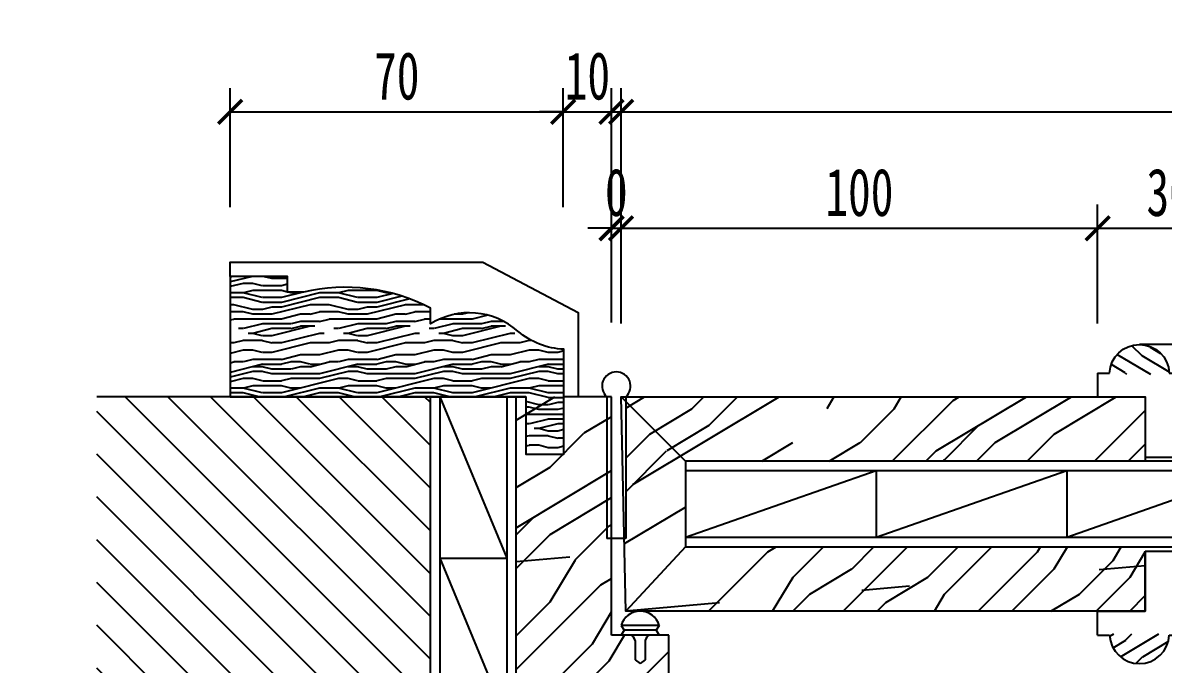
# Model space of a CAD drawing. Header units: millimetres. Extents: x 51249 to 2766742, y -599687 to -1280.
# Drawn here: x 62774.5 to 63013.8, y -124943.5 to -124808.8 of the extents above; entities that cross this region are included whole.
import ezdxf

# ---------------------------------------------------------------- set-up
doc = ezdxf.new("R2010")
doc.units = ezdxf.units.MM
doc.header["$LTSCALE"] = 10
doc.header["$PDMODE"] = 3
doc.linetypes.add('AUDIT_D_050706142524-0', pattern=[0])
for name, color, linetype in [('0-bh(填充)', 251, 'Continuous'), ('3', 3, 'Continuous'), ('A-土建墙（含管井、立管）', 6, 'Continuous'), ('D-Detail(节点图层)', 134, 'Continuous'), ('D-节点填充', 250, 'Continuous'), ('D-造型粗线', 4, 'Continuous'), ('D-造型细线', 146, 'Continuous'), ('E-立面填充', 250, 'Continuous'), ('E-立面造型线', 3, 'Continuous'), ('IDT-35Heavy', 100, 'Continuous'), ('IDT-HATCH', 250, 'AUDIT_D_050706142524-0'), ('P-门套', 3, 'Continuous'), ('PM-FURN', 7, 'Continuous'), ('W-尺寸', 5, 'Continuous'), ('填充', 8, 'Continuous'), ('完成面-石材', 55, 'Continuous')]:
    doc.layers.add(name, color=color, linetype=linetype)
doc.styles.add('DIM', font='SimSun.ttf', dxfattribs={"width": 0.7})
doc.dimstyles.new('25', dxfattribs={"dimscale": 25, "dimtxt": 2, "dimasz": 1, "dimexe": 1, "dimexo": 1, "dimgap": 0.5, "dimtad": 1, "dimdec": 0, "dimzin": 0, "dimdsep": 46, "dimtxsty": 'DIM', "dimblk": 'ARCHTICK', "dimcen": 0, "dimclrd": 5, "dimclre": 5, "dimclrt": 35, "dimadec": 0, "dimazin": 0, "dimtfac": 0.5, "dimtdec": 0, "dimtix": 1, "dimtmove": 2, "dimatfit": 2, "dimldrblk": 'A', "dimfxl": 0, "dimtolj": 1, "dimtzin": 0, "dimlwd": -1, "dimlwe": -1, "dimarcsym": 0})
doc.dimstyles.new('5', dxfattribs={"dimscale": 5, "dimtxt": 2, "dimasz": 1, "dimexe": 1, "dimexo": 1, "dimgap": 0.5, "dimtad": 1, "dimdec": 0, "dimrnd": 5, "dimzin": 0, "dimdsep": 46, "dimtxsty": 'DIM', "dimblk": 'ARCHTICK', "dimcen": 0, "dimclrd": 5, "dimclre": 5, "dimclrt": 35, "dimadec": 0, "dimazin": 0, "dimtfac": 0.5, "dimtdec": 0, "dimtix": 1, "dimtmove": 2, "dimatfit": 2, "dimldrblk": 'A', "dimfxl": 0, "dimtolj": 1, "dimtzin": 0, "dimlwd": -1, "dimlwe": -1, "dimarcsym": 0})

# ---------------------------------------------------------------- blocks, each defined once
blk = doc.blocks.new('_ArchTick')
at = {"color": 0, "linetype": 'ByBlock', "const_width": 0.15}
blk.add_lwpolyline([(-0.5, -0.5), (0.5, 0.5)], dxfattribs=at)
blk = doc.blocks.new('*D16')
at = {"layer": 'Defpoints', "color": 0, "ltscale": 0.15}
for p in [(63700.08, -124827.53), (62900.08, -124883.76), (63700.08, -124887.37)]:
    blk.add_point(p, dxfattribs=at)
at = {"layer": 'W-尺寸', "color": 5, "ltscale": 0.15}
for p, q in [((62900.08, -124847.53), (62900.08, -124822.53)), ((63700.08, -124847.53), (63700.08, -124822.53)), ((62900.08, -124827.53), (63467.69, -124827.53)), ((63700.08, -124827.53), (63486.69, -124827.53))]:
    blk.add_line(p, q, dxfattribs=at)
at = {"layer": 'W-尺寸', "color": 5, "ltscale": 0.15, "xscale": 5, "yscale": 5, "zscale": 5, "rotation": 180}
blk.add_blockref('_ArchTick', (62900.08, -124827.53), dxfattribs=at)
at = {"layer": 'W-尺寸', "color": 5, "ltscale": 0.15, "xscale": 5, "yscale": 5, "zscale": 5}
blk.add_blockref('_ArchTick', (63700.08, -124827.53), dxfattribs=at)
at = {"layer": 'W-尺寸', "color": 35, "ltscale": 0.15, "insert": (63477.19, -124822.03), "char_height": 10, "attachment_point": 5, "style": 'DIM'}
blk.add_mtext('\\A1;800', dxfattribs=at)
blk = doc.blocks.new('A')
for p, q in [((-1.4351, 1.1477), (-1.0896, 1.4375)), ((-1.0896, 1.4375), (0, 0)), ((-1.4351, 1.1477), (-0.3688, 0)), ((-0.3688, 0), (-2.1271, 0)), ((-1.4351, -1.1477), (-0.3688, 0)), ((-1.0896, -1.4375), (0, 0)), ((-1.4351, -1.1477), (-1.0896, -1.4375))]:
    blk.add_line(p, q)
for points in [[(-1.4351, 1.1477), (-1.0896, 1.4375), (-0.3688, 0), (0, 0)], [(-1.4351, -1.1477), (-1.0896, -1.4375), (-0.3688, 0), (0, 0)]]:
    blk.add_solid(points)
blk = doc.blocks.new('A$C2AE5601B')
at = {"layer": 'E-立面填充', "ltscale": 0.15}
h = blk.add_hatch(dxfattribs=at)
h.set_pattern_fill('PANEL', color=256, scale=20, style=0, pattern_type=2)
h.set_pattern_definition([(0, (124361.177, -14776.057), (0, 20), [4, -6, 2, -8]), (0, (124375.177, -14775.557), (0, 20), [4, -16]), (0, (124373.177, -14774.557), (0, 20), [2, -18]), (0, (124362.177, -14774.057), (0, 20), [1, -14, 1, -4]), (0, (124369.177, -14773.057), (0, 20), [4, -6, 1, -9]), (0, (124364.177, -14772.557), (0, 20), [3, -17]), (0, (124369.177, -14772.057), (0, 20), [6, -14]), (0, (124363.177, -14771.557), (0, 20), [4, -16]), (0, (124371.177, -14771.057), (0, 20), [10, -10]), (0, (124365.177, -14770.057), (0, 20), [2, -6, 4, -8]), (0, (124379.177, -14769.557), (0, 20), [4, -16]), (0, (124375.177, -14769.057), (0, 20), [2, -18]), (0, (124371.177, -14768.557), (0, 20), [2, -18]), (0, (124361.177, -14768.057), (0, 20), [4, -16]), (0, (124371.177, -14767.557), (0, 20), [4, -16]), (0, (124371.177, -14766.557), (0, 20), [4, -4, 4, -8]), (0, (124367.177, -14765.557), (0, 20), [2, -10, 4, -4]), (0, (124371.177, -14765.057), (0, 20), [6, -14]), (0, (124371.177, -14764.057), (0, 20), [4, -16]), (0, (124363.177, -14763.557), (0, 20), [6, -8, 2, -4]), (0, (124363.177, -14762.557), (0, 20), [10, -10]), (0, (124375.177, -14762.057), (0, 20), [2, -18]), (0, (124369.177, -14761.557), (0, 20), [4, -16]), (0, (124365.177, -14761.057), (0, 20), [2, -8, 2, -8]), (0, (124363.177, -14760.557), (0, 20), [2, -6, 4, -8]), (0, (124367.177, -14760.057), (0, 20), [2, -10, 2, -6]), (0, (124371.177, -14759.557), (0, 20), [6, -14]), (0, (124363.177, -14758.557), (0, 20), [4, -16]), (0, (124373.177, -14758.057), (0, 20), [2, -18]), (0, (124377.177, -14757.557), (0, 20), [2, -18]), (14.0362435, (124375.1767, -14774.557), (20, -7e-10), [2.06, -80.4021105]), (14.0362435, (124377.1767, -14770.057), (20, -7e-10), [2.06, -80.4021105]), (14.0362435, (124375.1767, -14758.057), (20, -7e-10), [2.06, -80.4021105]), (14.0362435, (124369.1767, -14765.557), (20, -7e-10), [2.06, -80.4021105]), (14.0362435, (124373.1767, -14762.557), (20, -7e-10), [2.06, -80.4021105]), (14.0362435, (124375.1767, -14764.057), (20, -7e-10), [2.06, -80.4021105]), (14.0362435, (124365.1767, -14760.557), (20, -7e-10), [2.06, -80.4021105]), (14.0362435, (124373.1767, -14761.557), (20, -7e-10), [2.06, -80.4021105]), (14.0362435, (124377.1767, -14769.057), (20, -7e-10), [4.12, -78.3421105]), (14.0362435, (124375.1767, -14767.557), (20, -7e-10), [4.12, -78.3421105]), (14.0362435, (124375.1767, -14766.557), (20, -7e-10), [4.12, -78.3421105]), (165.9637565, (124369.1767, -14773.057), (-20, -7e-10), [2.06, -4.12, 2.06, -74.2221105]), (165.9637565, (124365.1767, -14770.057), (-20, -7e-10), [2.06, -80.4021105]), (165.9637565, (124365.1767, -14761.057), (-20, -7e-10), [4.12, -78.3421105]), (194.0362435, (124375.1767, -14775.557), (-20, 7e-10), [2.06, -80.4021105]), (345.9637565, (124379.1767, -14775.557), (20, 7e-10), [2.06, -80.4021105]), (345.9637565, (124373.1767, -14768.557), (20, 7e-10), [2.06, -80.4021105]), (345.9637565, (124377.1767, -14765.057), (20, 7e-10), [2.06, -80.4021105]), (345.9637565, (124369.1767, -14763.557), (20, 7e-10), [2.06, -80.4021105]), (345.9637565, (124367.1767, -14761.057), (20, 7e-10), [2.06, -80.4021105]), (345.9637565, (124369.1767, -14760.057), (20, 7e-10), [2.06, -80.4021105]), (345.9637565, (124369.1767, -14763.557), (20, 7e-10), [2.06, -80.4021105]), (345.9637565, (124375.1767, -14760.557), (20, 7e-10), [8.24, -74.2221105]), (345.9637565, (124363.1767, -14774.057), (20, 7e-10), [8.24, -74.2221105]), (345.9637565, (124365.1767, -14772.557), (20, 7e-10), [8.24, -74.2221105]), (345.9637565, (124367.1767, -14771.557), (20, 7e-10), [2.06, -4.12, 4.12, -72.1621105]), (345.9637565, (124367.1767, -14770.057), (20, 7e-10), [4.12, -4.12, 4.12, -70.1021105]), (345.9637565, (124365.1767, -14768.057), (20, 7e-10), [8.24, -74.2221105]), (345.9637565, (124363.1767, -14766.557), (20, 7e-10), [8.24, -74.2221105]), (345.9637565, (124363.1767, -14765.557), (20, 7e-10), [8.24, -74.2221105]), (345.9637565, (124377.1767, -14759.557), (20, 7e-10), [2.06, -80.4021105]), (345.9637675, (124379.1767, -14757.557), (20, 3.84e-06), [4.12, -78.3421105]), (345.9637675, (124367.1767, -14758.557), (20, 3.84e-06), [4.12, -78.3421105]), (345.9637575, (124365.1767, -14776.057), (20, 3.5e-07), [8.24, -74.2221105]), (345.9637575, (124377.1767, -14762.057), (20, 3.5e-07), [6.18, -76.2821105]), (345.9637575, (124379.1767, -14763.557), (20, 3.5e-07), [12.36, -70.1021105])])
h.paths.add_polyline_path([(73, 37.31), (61, 37.31), (61, 33.97), (57.67, 33.97, 0.180635), (31, 30.65), (31, 27.32, 0.333169), (12.64, 25.77, -0.167877), (3, 22), (3, 12), (3, 0), (11, 0), (11, 12), (73, 12)])
at = {"color": 2}
blk.add_lwpolyline([(3, 12), (3, 22, 0.167877), (12.64, 25.77, -0.333169), (31, 27.32), (31, 30.65, -0.180635), (57.67, 33.97), (61, 33.97), (61, 37.31), (73, 37.31), (73, 12), (11, 12), (11, 0), (3, 0), (3, 12), (3, 22)], format="xyb", dxfattribs=at)
at = {"layer": 'PM-FURN', "color": 8}
blk.add_lwpolyline([(73, 37.31), (73, 40.31), (20, 40.31), (0, 29.74), (0, 12)], dxfattribs=at)
at = {"layer": '完成面-石材'}
blk.add_lwpolyline([(11, 12), (73, 12)], dxfattribs=at)
blk = doc.blocks.new('sssd2')
at = {"layer": '0-bh(填充)', "color": 1, "ltscale": 0.15, "xscale": -1, "rotation": 270}
blk.add_blockref('A$C2AE5601B', (-93771.33, -23051.41), dxfattribs=at)
blk = doc.blocks.new('mx11')
at = {"layer": 'IDT-HATCH'}
h = blk.add_hatch(dxfattribs=at)
h.set_pattern_fill('木纹02', color=8, scale=25, angle=45, style=0, pattern_type=2)
h.set_pattern_definition([(225, (-100996.08, -23599.03), (35.35534, -35.35534), [10, -15, 5, -20]), (225, (-101019.946, -23624.664), (35.35534, -35.35534), [10, -40]), (225, (-101014.643, -23622.897), (35.35534, -35.35534), [5, -45]), (225, (-100994.313, -23604.335), (35.35534, -35.35534), [2.5, -35, 2.5, -10]), (225, (-101004.92, -23618.477), (35.35534, -35.35534), [10, -15, 2.5, -22.5]), (225, (-100995.197, -23610.52), (35.35534, -35.35534), [7.5, -42.5]), (225, (-101003.15, -23620.245), (35.35534, -35.35534), [15, -35]), (225, (-100991.66, -23610.52), (35.35534, -35.35534), [10, -40]), (225, (-101004.92, -23625.55), (35.35534, -35.35534), [25, -25]), (225, (-100992.546, -23616.71), (35.35534, -35.35534), [5, -15, 10, -20]), (225, (-101016.41, -23642.34), (35.35534, -35.35534), [10, -40]), (225, (-101008.455, -23636.155), (35.35534, -35.35534), [5, -45]), (225, (-101000.5, -23629.97), (35.35534, -35.35534), [5, -45]), (225, (-100981.94, -23613.174), (35.35534, -35.35534), [10, -40]), (225, (-100998.733, -23631.735), (35.35534, -35.35534), [10, -40]), (225, (-100996.965, -23633.503), (35.35534, -35.35534), [10, -10, 10, -20]), (225, (-100988.126, -23628.2), (35.35534, -35.35534), [5, -25, 10, -10]), (225, (-100994.313, -23636.155), (35.35534, -35.35534), [15, -35]), (225, (-100992.546, -23637.923), (35.35534, -35.35534), [10, -40]), (225, (-100977.52, -23624.664), (35.35534, -35.35534), [15, -20, 5, -10]), (225, (-100975.75, -23626.43), (35.35534, -35.35534), [25, -25]), (225, (-100996.08, -23648.53), (35.35534, -35.35534), [5, -45]), (225, (-100984.59, -23638.807), (35.35534, -35.35534), [10, -40]), (225, (-100976.636, -23632.62), (35.35534, -35.35534), [5, -20, 5, -20]), (225, (-100972.216, -23629.97), (35.35534, -35.35534), [5, -15, 10, -20]), (225, (-100978.403, -23637.923), (35.35534, -35.35534), [5, -25, 5, -15]), (225, (-100984.59, -23645.88), (35.35534, -35.35534), [15, -35]), (225, (-100968.68, -23633.503), (35.35534, -35.35534), [10, -40]), (225, (-100985.475, -23652.065), (35.35534, -35.35534), [5, -45]), (225, (-100991.66, -23660.02), (35.35534, -35.35534), [5, -45]), (239.0362, (-101018.178, -23626.432), (-35.3553605, -35.3553154), [5.15, -201.005275]), (239.0362, (-101013.759, -23637.923), (-35.3553605, -35.3553154), [5.15, -201.005275]), (239.0362, (-100989.01, -23655.6), (-35.3553605, -35.3553154), [5.15, -201.005275]), (239.0362, (-100991.662, -23631.735), (-35.3553605, -35.3553154), [5.15, -201.005275]), (239.0362, (-100993.43, -23644.11), (-35.3553605, -35.3553154), [5.15, -201.005275]), (239.0362, (-100999.617, -23644.994), (-35.3553605, -35.3553154), [5.15, -201.005275]), (239.0362, (-100975.752, -23633.503), (-35.3553605, -35.3553154), [5.15, -201.005275]), (239.0362, (-100991.662, -23645.878), (-35.3553605, -35.3553154), [5.15, -201.005275]), (239.0362, (-101011.991, -23639.69), (-35.3553605, -35.3553154), [10.3, -195.855275]), (239.0362, (-101005.804, -23638.807), (-35.3553605, -35.3553154), [10.3, -195.855275]), (239.0362, (-101004.036, -23640.574), (-35.3553605, -35.3553154), [10.3, -195.855275]), (30.9638, (-101004.92, -23618.477), (35.3553154, 35.3553605), [5.15, -10.3, 5.15, -185.555275]), (30.9638, (-100992.546, -23616.71), (35.3553154, 35.3553605), [5.15, -201.005275]), (30.9638, (-100976.636, -23632.619), (35.3553154, 35.3553605), [10.3, -195.855275]), (59.0362, (-101019.946, -23624.664), (35.3553605, 35.3553154), [5.15, -201.005275]), (210.9638, (-101027.017, -23631.735), (-35.3553154, -35.3553605), [5.15, -201.005275]), (210.9638, (-101004.036, -23633.503), (-35.3553154, -35.3553605), [5.15, -201.005275]), (210.9638, (-101004.92, -23646.762), (-35.3553154, -35.3553605), [5.15, -201.005275]), (210.9638, (-100988.126, -23635.271), (-35.3553154, -35.3553605), [5.15, -201.005275]), (210.9638, (-100980.171, -23636.155), (-35.3553154, -35.3553605), [5.15, -201.005275]), (210.9638, (-100981.939, -23641.458), (-35.3553154, -35.3553605), [5.15, -201.005275]), (210.9638, (-100988.126, -23635.271), (-35.3553154, -35.3553605), [5.15, -201.005275]), (210.9638, (-100993.43, -23651.181), (-35.3553154, -35.3553605), [20.6, -185.555275]), (210.9638, (-100996.081, -23606.103), (-35.3553154, -35.3553605), [20.6, -185.555275]), (210.9638, (-100996.965, -23612.29), (-35.3553154, -35.3553605), [20.6, -185.555275]), (210.9638, (-100998.733, -23617.593), (-35.3553154, -35.3553605), [5.15, -10.3, 10.3, -180.405275]), (210.9638, (-100996.081, -23620.245), (-35.3553154, -35.3553605), [10.3, -10.3, 10.3, -175.255275]), (210.9638, (-100989.01, -23620.245), (-35.3553154, -35.3553605), [20.6, -185.555275]), (210.9638, (-100982.823, -23619.361), (-35.3553154, -35.3553605), [20.6, -185.555275]), (210.9638, (-100981.055, -23621.129), (-35.3553154, -35.3553605), [20.6, -185.555275]), (210.9638, (-100995.197, -23656.484), (-35.3553154, -35.3553605), [5.15, -201.005275]), (210.9638, (-100995.197, -23663.555), (-35.3553154, -35.3553605), [10.3, -195.855275]), (210.9638, (-100975.752, -23640.574), (-35.3553154, -35.3553605), [10.3, -195.855275]), (210.9638, (-101003.152, -23606.103), (-35.3553154, -35.3553605), [20.6, -185.555275]), (210.9638, (-100999.617, -23652.065), (-35.3553154, -35.3553605), [15.45, -190.705275]), (210.9638, (-101005.804, -23652.949), (-35.3553154, -35.3553605), [30.9, -175.255275])])
edge = h.paths.add_edge_path()
edge.add_line((0, 12.37), (0, 0))
edge = h.paths.add_edge_path()
edge.add_arc((-8.96, 8.98), 4.65, 87.4025, 138.6171, ccw=False)
edge = h.paths.add_edge_path()
edge.add_line((0, 0), (-20, 0))
edge = h.paths.add_edge_path(flags=16)
edge.add_line((-19.38, 8), (-20, 8))
edge = h.paths.add_edge_path()
edge.add_line((-20, 0), (-20, 8))
edge = h.paths.add_edge_path()
edge.add_arc((-19.54, 15.67), 7.68, 266.5985, 316.8556, ccw=False)
edge = h.paths.add_edge_path()
edge.add_arc((-66.48, 59.66), 72.01, 316.8556, 318.6171, ccw=False)
edge = h.paths.add_edge_path()
edge.add_line((10, 12.37), (0, 12.37))
edge = h.paths.add_edge_path()
edge.add_arc((1.25, 17.37), 6.25, 0, 180, ccw=False)
edge = h.paths.add_edge_path()
edge.add_line((-5, 17.37), (-8.75, 17.37))
edge = h.paths.add_edge_path()
edge.add_line((-8.75, 17.37), (-8.75, 13.62))
edge = h.paths.add_edge_path()
edge.add_line((10, 17.37), (10, 12.37))
edge = h.paths.add_edge_path()
edge.add_line((10, 17.37), (7.5, 17.37))
at = {"layer": 'IDT-35Heavy', "color": 4}
for p, q in [((-5, 17.62), (-8.75, 17.62)), ((-8.75, 17.62), (-8.75, 13.62)), ((10, 17.62), (7.5, 17.62)), ((10, 17.62), (10, 12.62)), ((0, 12.62), (0, 0)), ((10, 12.62), (0, 12.62)), ((-20, 0), (-20, 6.41)), ((0, 0), (-20, 0))]:
    blk.add_line(p, q, dxfattribs=at)
for centre, radius, start, end in [((1.25, 17.37), 6.26, 2.3383, 177.6617), ((-8.31, 8.5), 5.15, 94.9244, 143.5571), ((-95.05, 67.48), 99.75, 324.4029, 325.8996), ((-20.33, 14.7), 8.29, 272.2828, 320.4186)]:
    blk.add_arc(centre, radius, start, end, dxfattribs=at)
blk = doc.blocks.new('*D19')
at = {"layer": 'Defpoints', "color": 0, "ltscale": 0.15}
for p in [(63000.08, -124899.87), (62910.08, -124987.37), (63000.08, -125021.65)]:
    blk.add_point(p, dxfattribs=at)
at = {"layer": 'W-尺寸', "color": 5, "ltscale": 0.15}
for p, q in [((62910.08, -125001.65), (62910.08, -125026.65)), ((63000.08, -125001.65), (63000.08, -125026.65)), ((62910.08, -125021.65), (63000.08, -125021.65))]:
    blk.add_line(p, q, dxfattribs=at)
at = {"layer": 'W-尺寸', "color": 5, "ltscale": 0.15, "xscale": 5, "yscale": 5, "zscale": 5, "rotation": 180}
blk.add_blockref('_ArchTick', (62910.08, -125021.65), dxfattribs=at)
at = {"layer": 'W-尺寸', "color": 5, "ltscale": 0.15, "xscale": 5, "yscale": 5, "zscale": 5}
blk.add_blockref('_ArchTick', (63000.08, -125021.65), dxfattribs=at)
at = {"layer": 'W-尺寸', "color": 35, "ltscale": 0.15, "insert": (62955.08, -125014.15), "char_height": 10, "attachment_point": 5, "style": 'DIM'}
blk.add_mtext('\\A1;90', dxfattribs=at)
blk = doc.blocks.new('*D21')
at = {"layer": 'Defpoints', "color": 0, "ltscale": 0.15}
for p in [(63030.08, -124851.98), (63000.08, -124885.55), (63030.08, -124893.59)]:
    blk.add_point(p, dxfattribs=at)
at = {"layer": 'W-尺寸', "color": 5, "ltscale": 0.15}
for p, q in [((63000.08, -124871.98), (63000.08, -124846.98)), ((63030.08, -124871.98), (63030.08, -124846.98)), ((63000.08, -124851.98), (63030.08, -124851.98))]:
    blk.add_line(p, q, dxfattribs=at)
at = {"layer": 'W-尺寸', "color": 5, "ltscale": 0.15, "xscale": 5, "yscale": 5, "zscale": 5, "rotation": 180}
blk.add_blockref('_ArchTick', (63000.08, -124851.98), dxfattribs=at)
at = {"layer": 'W-尺寸', "color": 5, "ltscale": 0.15, "xscale": 5, "yscale": 5, "zscale": 5}
blk.add_blockref('_ArchTick', (63030.08, -124851.98), dxfattribs=at)
at = {"layer": 'W-尺寸', "color": 35, "ltscale": 0.15, "insert": (63015.08, -124844.48), "char_height": 10, "attachment_point": 5, "style": 'DIM'}
blk.add_mtext('\\A1;30', dxfattribs=at)
blk = doc.blocks.new('*D22')
at = {"layer": 'Defpoints', "color": 0, "ltscale": 0.15}
for p in [(62887.94, -124827.53), (62887.94, -124853.53), (62818.08, -124859.07)]:
    blk.add_point(p, dxfattribs=at)
at = {"layer": 'W-尺寸', "color": 5, "ltscale": 0.15}
for p, q in [((62818.08, -124847.53), (62818.08, -124822.53)), ((62887.94, -124847.53), (62887.94, -124822.53)), ((62818.08, -124827.53), (62887.94, -124827.53))]:
    blk.add_line(p, q, dxfattribs=at)
at = {"layer": 'W-尺寸', "color": 5, "ltscale": 0.15, "xscale": 5, "yscale": 5, "zscale": 5, "rotation": 180}
blk.add_blockref('_ArchTick', (62818.08, -124827.53), dxfattribs=at)
at = {"layer": 'W-尺寸', "color": 5, "ltscale": 0.15, "xscale": 5, "yscale": 5, "zscale": 5}
blk.add_blockref('_ArchTick', (62887.94, -124827.53), dxfattribs=at)
at = {"layer": 'W-尺寸', "color": 35, "ltscale": 0.15, "insert": (62853.01, -124820.03), "char_height": 10, "attachment_point": 5, "style": 'DIM'}
blk.add_mtext('\\A1;70', dxfattribs=at)
blk = doc.blocks.new('*D23')
at = {"layer": 'Defpoints', "color": 0, "ltscale": 0.15}
for p in [(62898.08, -124827.53), (62887.94, -124853.53), (62898.08, -124887.37)]:
    blk.add_point(p, dxfattribs=at)
at = {"layer": 'W-尺寸', "color": 5, "ltscale": 0.15}
for p, q in [((62887.94, -124847.53), (62887.94, -124822.53)), ((62898.08, -124847.53), (62898.08, -124822.53)), ((62887.94, -124827.53), (62882.94, -124827.53)), ((62887.94, -124827.53), (62898.08, -124827.53)), ((62898.08, -124827.53), (62903.08, -124827.53))]:
    blk.add_line(p, q, dxfattribs=at)
at = {"layer": 'W-尺寸', "color": 5, "ltscale": 0.15, "xscale": 5, "yscale": 5, "zscale": 5}
blk.add_blockref('_ArchTick', (62887.94, -124827.53), dxfattribs=at)
at = {"layer": 'W-尺寸', "color": 5, "ltscale": 0.15, "xscale": 5, "yscale": 5, "zscale": 5, "rotation": 180}
blk.add_blockref('_ArchTick', (62898.08, -124827.53), dxfattribs=at)
at = {"layer": 'W-尺寸', "color": 35, "ltscale": 0.15, "insert": (62893.01, -124820.03), "char_height": 10, "attachment_point": 5, "style": 'DIM'}
blk.add_mtext('\\A1;10', dxfattribs=at)
blk = doc.blocks.new('*D24')
at = {"layer": 'Defpoints', "color": 0, "ltscale": 0.15}
for p in [(63030.74, -124891.16), (63000.08, -125001.65), (63030.74, -125021.65)]:
    blk.add_point(p, dxfattribs=at)
at = {"layer": 'W-尺寸', "color": 5, "ltscale": 0.15}
for p, q in [((63030.74, -125001.65), (63030.74, -125026.65)), ((63000.08, -125006.65), (63000.08, -125026.65)), ((63000.08, -125021.65), (63030.74, -125021.65))]:
    blk.add_line(p, q, dxfattribs=at)
at = {"layer": 'W-尺寸', "color": 5, "ltscale": 0.15, "xscale": 5, "yscale": 5, "zscale": 5, "rotation": 180}
blk.add_blockref('_ArchTick', (63000.08, -125021.65), dxfattribs=at)
at = {"layer": 'W-尺寸', "color": 5, "ltscale": 0.15, "xscale": 5, "yscale": 5, "zscale": 5}
blk.add_blockref('_ArchTick', (63030.74, -125021.65), dxfattribs=at)
at = {"layer": 'W-尺寸', "color": 35, "ltscale": 0.15, "insert": (63015.41, -125014.15), "char_height": 10, "attachment_point": 5, "style": 'DIM'}
blk.add_mtext('\\A1;30', dxfattribs=at)
blk = doc.blocks.new('*D32')
at = {"layer": 'Defpoints', "color": 0, "ltscale": 0.15}
for p in [(63000.08, -124851.98), (62900.08, -124887.37), (63000.08, -124887.37)]:
    blk.add_point(p, dxfattribs=at)
at = {"layer": 'W-尺寸', "color": 5, "ltscale": 0.15}
for p, q in [((62900.08, -124871.98), (62900.08, -124846.98)), ((63000.08, -124871.98), (63000.08, -124846.98)), ((62900.08, -124851.98), (63000.08, -124851.98))]:
    blk.add_line(p, q, dxfattribs=at)
at = {"layer": 'W-尺寸', "color": 5, "ltscale": 0.15, "xscale": 5, "yscale": 5, "zscale": 5, "rotation": 180}
blk.add_blockref('_ArchTick', (62900.08, -124851.98), dxfattribs=at)
at = {"layer": 'W-尺寸', "color": 5, "ltscale": 0.15, "xscale": 5, "yscale": 5, "zscale": 5}
blk.add_blockref('_ArchTick', (63000.08, -124851.98), dxfattribs=at)
at = {"layer": 'W-尺寸', "color": 35, "ltscale": 0.15, "insert": (62950.08, -124844.48), "char_height": 10, "attachment_point": 5, "style": 'DIM'}
blk.add_mtext('\\A1;100', dxfattribs=at)
blk = doc.blocks.new('*D133')
at = {"layer": 'Defpoints', "color": 0, "ltscale": 0.15}
for p in [(62900.08, -124851.98), (62898.08, -124876.75), (62900.08, -124876.75)]:
    blk.add_point(p, dxfattribs=at)
at = {"layer": 'W-尺寸', "color": 5, "ltscale": 0.15}
for p, q in [((62898.08, -124871.75), (62898.08, -124846.98)), ((62900.08, -124871.75), (62900.08, -124846.98)), ((62898.08, -124851.98), (62893.08, -124851.98)), ((62898.08, -124851.98), (62900.08, -124851.98)), ((62900.08, -124851.98), (62905.08, -124851.98))]:
    blk.add_line(p, q, dxfattribs=at)
at = {"layer": 'W-尺寸', "color": 5, "ltscale": 0.15, "xscale": 5, "yscale": 5, "zscale": 5}
blk.add_blockref('_ArchTick', (62898.08, -124851.98), dxfattribs=at)
at = {"layer": 'W-尺寸', "color": 5, "ltscale": 0.15, "xscale": 5, "yscale": 5, "zscale": 5, "rotation": 180}
blk.add_blockref('_ArchTick', (62900.08, -124851.98), dxfattribs=at)
at = {"layer": 'W-尺寸', "color": 35, "ltscale": 0.15, "insert": (62899.08, -124844.48), "char_height": 10, "attachment_point": 5, "style": 'DIM'}
blk.add_mtext('\\A1;0', dxfattribs=at)
blk = doc.blocks.new('*D1063')
at = {"layer": 'D-Detail(节点图层)', "color": 5, "ltscale": 0.15}
for p, q in [((2766616.97, -121582.06), (2766741.97, -121582.06)), ((2766716.97, -121582.06), (2766716.97, -599673.13)), ((2766698.33, -599673.13), (2766741.97, -599673.13))]:
    blk.add_line(p, q, dxfattribs=at)
at = {"layer": 'Defpoints', "color": 0, "ltscale": 0.15}
for p in [(55453.76, -121582.06), (2766673.33, -599673.13), (2766716.97, -599673.13)]:
    blk.add_point(p, dxfattribs=at)
at = {"layer": 'D-Detail(节点图层)', "color": 5, "ltscale": 0.15, "xscale": 25, "yscale": 25, "zscale": 25}
for p, rotation in [((2766716.97, -121582.06), 90), ((2766716.97, -599673.13), 270)]:
    blk.add_blockref('_ArchTick', p, dxfattribs=dict(at, rotation=rotation))
at = {"layer": 'D-Detail(节点图层)', "color": 35, "ltscale": 0.15, "insert": (2766679.47, -360627.6), "char_height": 50, "attachment_point": 5, "rotation": 90, "style": 'DIM'}
blk.add_mtext('\\A1;478091', dxfattribs=at)

msp = doc.modelspace()

# ---------------------------------------------------------------- hatches: boundary and pattern name
at = {"layer": 'D-节点填充', "ltscale": 0.15}
h = msp.add_hatch(dxfattribs=at)
h.set_pattern_fill('PANEL', color=256, scale=100, angle=45, style=0, pattern_type=2)
h.set_pattern_definition([(5, (62878.08, -125022.37), (-8.716, 99.62), [20, -30, 10, -40]), (45, (62925.81, -124971.11), (-70.71, 70.71), [20, -80]), (45, (62915.2, -124974.64), (-70.71, 70.71), [10, -90]), (45, (62874.54, -125011.77), (-70.71, 70.71), [5, -70, 5, -20]), (45, (62895.76, -124983.48), (-70.71, 70.71), [20, -30, 5, -45]), (45, (62876.31, -124999.39), (-70.71, 70.71), [15, -85]), (45, (62892.22, -124979.95), (-70.71, 70.71), [30, -70]), (45, (62869.24, -124999.39), (-70.71, 70.71), [20, -80]), (45, (62895.76, -124969.34), (-70.71, 70.71), [50, -50]), (45, (62871.01, -124987.02), (-70.71, 70.71), [10, -30, 20, -40]), (45, (62918.74, -124935.75), (-70.71, 70.71), [20, -80]), (45, (62902.83, -124948.13), (-70.71, 70.71), [10, -90]), (45, (62886.92, -124960.5), (-70.71, 70.71), [10, -90]), (45, (62849.8, -124994.09), (-70.71, 70.71), [20, -80]), (45, (62883.38, -124956.97), (-70.71, 70.71), [20, -80]), (45, (62879.85, -124953.43), (-70.71, 70.71), [20, -20, 20, -40]), (45, (62862.17, -124964.04), (-70.71, 70.71), [10, -50, 20, -20]), (45, (62874.54, -124948.13), (-70.71, 70.71), [30, -70]), (45, (62871.01, -124944.59), (-70.71, 70.71), [20, -80]), (45, (62840.96, -124971.11), (-70.71, 70.71), [30, -40, 10, -20]), (45, (62837.42, -124967.57), (-70.71, 70.71), [50, -50]), (45, (62878.08, -124923.38), (-70.71, 70.71), [10, -90]), (45, (62855.1, -124942.82), (-70.71, 70.71), [20, -80]), (45, (62839.19, -124955.2), (-70.71, 70.71), [10, -40, 10, -40]), (45, (62830.35, -124960.5), (-70.71, 70.71), [10, -30, 20, -40]), (45, (62842.72, -124944.59), (-70.71, 70.71), [10, -50, 10, -30]), (45, (62855.1, -124928.68), (-70.71, 70.71), [30, -70]), (45, (62823.28, -124953.43), (-70.71, 70.71), [20, -80]), (45, (62856.87, -124916.31), (-70.71, 70.71), [10, -90]), (45, (62869.24, -124900.4), (-70.71, 70.71), [10, -90]), (59.036, (62922.274, -124967.573), (70.7107, 70.7107), [10.3, -402.01]), (59.036, (62913.435, -124944.592), (70.711, 70.711), [10.3, -402.01]), (59.036, (62863.937, -124909.237), (70.711, 70.711), [10.3, -402.01]), (59.036, (62869.24, -124956.966), (70.711, 70.711), [10.3, -402.01]), (59.036, (62872.776, -124932.218), (70.711, 70.711), [10.3, -402.01]), (59.036, (62885.15, -124930.45), (70.711, 70.711), [10.3, -402.01]), (59.036, (62837.42, -124953.43), (70.7107, 70.7107), [10.3, -402.01]), (59.036, (62869.24, -124928.682), (70.711, 70.711), [10.3, -402.01]), (59.036, (62909.9, -124941.056), (70.711, 70.711), [20.6, -391.71]), (59.036, (62897.525, -124942.824), (70.711, 70.711), [20.6, -391.71]), (59.036, (62893.99, -124939.289), (70.711, 70.711), [20.6, -391.71]), (210.964, (62895.757, -124983.483), (-70.7107, -70.7107), [10.3, -20.6, 10.3, -371.111]), (210.964, (62871.008, -124987.018), (-70.7107, -70.7107), [10.3, -402.01]), (210.964, (62839.188, -124955.199), (-70.7107, -70.7107), [20.6, -391.71]), (239.036, (62925.81, -124971.109), (-70.7107, -70.7107), [10.3, -402.01]), (30.964, (62939.95, -124956.966), (70.7107, 70.7107), [10.3, -402.01]), (30.964, (62893.99, -124953.43), (70.711, 70.711), [10.3, -402.01]), (30.964, (62895.757, -124926.914), (70.711, 70.711), [10.3, -402.01]), (30.964, (62862.17, -124949.895), (70.711, 70.711), [10.3, -402.01]), (30.964, (62846.26, -124948.128), (70.711, 70.711), [10.3, -402.01]), (30.964, (62849.795, -124937.52), (70.711, 70.711), [10.3, -402.01]), (30.964, (62862.17, -124949.895), (70.711, 70.711), [10.3, -402.01]), (30.964, (62872.776, -124918.076), (70.711, 70.711), [41.2, -371.11]), (30.964, (62878.08, -125008.232), (70.7107, 70.7107), [41.2, -371.11]), (30.964, (62879.847, -124995.857), (70.7107, 70.7107), [41.2, -371.11]), (30.964, (62883.383, -124985.25), (70.7107, 70.7107), [10.3, -20.6, 20.6, -360.811]), (30.964, (62878.08, -124979.947), (70.7107, 70.7107), [20.6, -20.6, 20.6, -350.511]), (30.964, (62863.937, -124979.947), (70.7107, 70.7107), [41.2, -371.11]), (30.964, (62851.563, -124981.715), (70.7107, 70.7107), [41.2, -371.11]), (30.964, (62848.027, -124978.18), (70.7107, 70.7107), [41.2, -371.11]), (30.964, (62876.312, -124907.47), (70.711, 70.711), [10.3, -402.01]), (30.964, (62876.312, -124893.327), (70.7107, 70.7107), [20.6, -391.71]), (30.964, (62837.42, -124939.289), (70.7107, 70.711), [20.6, -391.71]), (30.964, (62892.222, -125008.232), (70.7107, 70.7107), [41.2, -371.11]), (30.964, (62885.15, -124916.308), (70.711, 70.711), [30.9, -381.41]), (30.964, (62897.525, -124914.54), (70.711, 70.711), [61.8, -350.51])])
h.paths.add_polyline_path([(62878.08, -124987.37), (62910.08, -124987.37), (62910.08, -124937.37), (62898.08, -124937.37), (62898.08, -124887.37), (62878.08, -124887.37)])
h = msp.add_hatch(dxfattribs=at)
h.set_pattern_fill('PANEL', color=256, scale=100, angle=45, style=0, pattern_type=2)
h.set_pattern_definition([(5, (62900.74, -124932.37), (-8.716, 99.62), [20, -30, 10, -40]), (45, (62948.47, -124881.11), (-70.71, 70.71), [20, -80]), (45, (62937.86, -124884.64), (-70.71, 70.71), [10, -90]), (45, (62897.2, -124921.77), (-70.71, 70.71), [5, -70, 5, -20]), (45, (62918.42, -124893.48), (-70.71, 70.71), [20, -30, 5, -45]), (45, (62898.97, -124909.39), (-70.71, 70.71), [15, -85]), (45, (62914.88, -124889.95), (-70.71, 70.71), [30, -70]), (45, (62891.9, -124909.39), (-70.71, 70.71), [20, -80]), (45, (62918.42, -124879.34), (-70.71, 70.71), [50, -50]), (45, (62893.67, -124897.02), (-70.71, 70.71), [10, -30, 20, -40]), (45, (62941.4, -124845.75), (-70.71, 70.71), [20, -80]), (45, (62925.49, -124858.13), (-70.71, 70.71), [10, -90]), (45, (62909.58, -124870.5), (-70.71, 70.71), [10, -90]), (45, (62872.46, -124904.09), (-70.71, 70.71), [20, -80]), (45, (62906.04, -124866.97), (-70.71, 70.71), [20, -80]), (45, (62902.51, -124863.43), (-70.71, 70.71), [20, -20, 20, -40]), (45, (62884.83, -124874.04), (-70.71, 70.71), [10, -50, 20, -20]), (45, (62897.2, -124858.13), (-70.71, 70.71), [30, -70]), (45, (62893.67, -124854.59), (-70.71, 70.71), [20, -80]), (45, (62863.62, -124881.11), (-70.71, 70.71), [30, -40, 10, -20]), (45, (62860.08, -124877.57), (-70.71, 70.71), [50, -50]), (45, (62900.74, -124833.38), (-70.71, 70.71), [10, -90]), (45, (62877.76, -124852.82), (-70.71, 70.71), [20, -80]), (45, (62861.85, -124865.2), (-70.71, 70.71), [10, -40, 10, -40]), (45, (62853.01, -124870.5), (-70.71, 70.71), [10, -30, 20, -40]), (45, (62865.39, -124854.59), (-70.71, 70.71), [10, -50, 10, -30]), (45, (62877.76, -124838.68), (-70.71, 70.71), [30, -70]), (45, (62845.94, -124863.43), (-70.71, 70.71), [20, -80]), (45, (62879.53, -124826.31), (-70.71, 70.71), [10, -90]), (45, (62891.9, -124810.4), (-70.71, 70.71), [10, -90]), (59.036, (62944.935, -124877.574), (70.711, 70.711), [10.3, -402.01]), (59.036, (62936.096, -124854.593), (70.7107, 70.7107), [10.3, -402.01]), (59.036, (62886.598, -124819.237), (70.7107, 70.7107), [10.3, -402.01]), (59.036, (62891.902, -124866.967), (70.7107, 70.7107), [10.3, -402.01]), (59.036, (62895.437, -124842.218), (70.7107, 70.7107), [10.3, -402.01]), (59.036, (62907.811, -124840.45), (70.7107, 70.7107), [10.3, -402.01]), (59.036, (62860.082, -124863.432), (70.7107, 70.7107), [10.3, -402.01]), (59.036, (62891.902, -124838.683), (70.7107, 70.7107), [10.3, -402.01]), (59.036, (62932.56, -124851.057), (70.7107, 70.7107), [20.6, -391.71]), (59.036, (62920.186, -124852.825), (70.7107, 70.7107), [20.6, -391.71]), (59.036, (62916.65, -124849.29), (70.7107, 70.7107), [20.6, -391.71]), (210.964, (62918.418, -124893.484), (-70.7107, -70.7107), [10.3, -20.6, 10.3, -371.111]), (210.964, (62893.67, -124897.02), (-70.7107, -70.7107), [10.3, -402.01]), (210.964, (62861.85, -124865.2), (-70.7107, -70.7107), [20.6, -391.71]), (239.036, (62948.47, -124881.11), (-70.711, -70.711), [10.3, -402.01]), (30.964, (62962.612, -124866.967), (70.711, 70.711), [10.3, -402.01]), (30.964, (62916.65, -124863.432), (70.7107, 70.7107), [10.3, -402.01]), (30.964, (62918.418, -124836.915), (70.7107, 70.7107), [10.3, -402.01]), (30.964, (62884.83, -124859.896), (70.7107, 70.7107), [10.3, -402.01]), (30.964, (62868.92, -124858.128), (70.7107, 70.7107), [10.3, -402.01]), (30.964, (62872.456, -124847.522), (70.7107, 70.7107), [10.3, -402.01]), (30.964, (62884.83, -124859.896), (70.7107, 70.7107), [10.3, -402.01]), (30.964, (62895.437, -124828.076), (70.7107, 70.7107), [41.2, -371.11]), (30.964, (62900.74, -124918.232), (70.7107, 70.7107), [41.2, -371.11]), (30.964, (62902.508, -124905.858), (70.7107, 70.7107), [41.2, -371.11]), (30.964, (62906.044, -124895.251), (70.7107, 70.7107), [10.3, -20.6, 20.6, -360.811]), (30.964, (62900.74, -124889.948), (70.7107, 70.7107), [20.6, -20.6, 20.6, -350.511]), (30.964, (62886.598, -124889.948), (70.7107, 70.7107), [41.2, -371.11]), (30.964, (62874.224, -124891.716), (70.7107, 70.7107), [41.2, -371.11]), (30.964, (62870.688, -124888.18), (70.7107, 70.7107), [41.2, -371.11]), (30.964, (62898.973, -124817.47), (70.7107, 70.7107), [10.3, -402.01]), (30.964, (62898.973, -124803.327), (70.7107, 70.7107), [20.6, -391.71]), (30.964, (62860.082, -124849.29), (70.7107, 70.7107), [20.6, -391.71]), (30.964, (62914.883, -124918.232), (70.7107, 70.7107), [41.2, -371.11]), (30.964, (62907.811, -124826.308), (70.7107, 70.7107), [30.9, -381.41]), (30.964, (62920.186, -124824.54), (70.7107, 70.7107), [61.8, -350.51])])
h.paths.add_polyline_path([(62901.08, -124887.37), (62901.08, -124888.37), (62913.58, -124900.87), (63010.08, -124900.87), (63010.08, -124887.37)])
h.paths.add_polyline_path([(62901.08, -124888.37), (62901.08, -124917.14), (62900.74, -124917.14), (62901.08, -124932.37), (62913.58, -124918.87), (62913.58, -124916.87), (62913.58, -124916.87), (62913.58, -124916.87), (62913.58, -124900.87)])
h.paths.add_polyline_path([(62913.58, -124918.87), (62901.08, -124932.37), (62901.08, -124932.37), (63000.08, -124932.37), (63000.08, -124932.37), (63010.08, -124932.37), (63010.08, -124918.87)])
at = {"layer": 'IDT-HATCH'}
h = msp.add_hatch(dxfattribs=at)
h.set_pattern_fill('ANSI31', color=256, scale=2, style=0)
h.set_pattern_definition([(135, (62860.079, -124987.3744), (4.49013, 4.49013), [])])
h.paths.add_polyline_path([(62790.08, -124887.37), (62860.08, -124887.37), (62860.08, -124987.37), (62790.08, -124987.37)])

# ---------------------------------------------------------------- linework, layer by layer
at = {"color": 8}
for p, q in [((62862.08, -124887.37), (62876.08, -124921.22)), ((62862.08, -124921.22), (62876.08, -124921.22)), ((62862.08, -124921.22), (62876.08, -124955.06))]:
    msp.add_line(p, q, dxfattribs=at)
at = {"layer": '3'}
msp.add_arc((62899.08, -124885.14), 3, 311.8103, 228.1897, dxfattribs=at)
at = {"layer": 'A-土建墙（含管井、立管）', "color": 6}
msp.add_lwpolyline([(62790.08, -124987.37), (62860.08, -124987.37), (62860.08, -124887.37), (62790.08, -124887.37)], dxfattribs=at)
at = {"layer": 'D-造型粗线', "ltscale": 0.15}
for p, q in [((62880.08, -124887.37), (62838.08, -124887.37)), ((62898.08, -124887.37), (62888.08, -124887.37)), ((62910.08, -124937.37), (62898.08, -124937.37))]:
    msp.add_line(p, q, dxfattribs=at)
for points in [[(62898.08, -124937.37), (62898.08, -124887.37)], [(63010.08, -124919.75), (63010.08, -124932.37), (62901.08, -124932.37), (62900.08, -124887.37), (63010.08, -124887.37), (63010.08, -124900)], [(62910.08, -124987.37), (62910.08, -124937.37)]]:
    msp.add_lwpolyline(points, dxfattribs=at)
at = {"layer": 'D-造型细线', "color": 44}
for p, q in [((62878.08, -124987.37), (62878.08, -124887.37)), ((62908.08, -124935.37), (62900.08, -124935.37)), ((62900.08, -124935.37), (62900.71, -124936.37)), ((62908.08, -124935.37), (62907.45, -124936.37)), ((62900.71, -124936.37), (62900.08, -124937.37)), ((62907.45, -124936.37), (62900.71, -124936.37)), ((62907.45, -124936.37), (62908.08, -124937.37))]:
    msp.add_line(p, q, dxfattribs=at)
msp.add_lwpolyline([(63686.58, -124900.87), (62913.58, -124900.87), (62913.58, -124918.87), (63686.58, -124918.87)], dxfattribs=at)
msp.add_arc((62904.08, -124936.54), 4.17, 16.2602, 163.7398, dxfattribs=at)
at = {"layer": 'E-立面造型线', "ltscale": 0.15}
msp.add_line((63010.08, -124900), (63010.08, -124900.87), dxfattribs=at)
at = {"layer": 'IDT-HATCH'}
msp.add_line((63591.33, -124876.37), (63008.83, -124876.37), dxfattribs=at)
at = {"layer": 'IDT-HATCH', "ltscale": 0.1}
for p, q in [((62897.08, -124887.37), (62897.08, -124917.14)), ((62901.08, -124887.37), (62901.08, -124917.14)), ((62901.08, -124917.14), (62897.08, -124917.14)), ((62903.03, -124938.53), (62903.03, -124942.55)), ((62905.13, -124938.53), (62905.13, -124942.55)), ((62903.03, -124942.55), (62904.08, -124943.36)), ((62905.13, -124942.55), (62904.08, -124943.36))]:
    msp.add_line(p, q, dxfattribs=at)
for centre, start, end in [((62901.56, -124938.78), 9.7911, 70.7249), ((62906.6, -124938.78), 109.2751, 170.2089)]:
    msp.add_arc(centre, 1.49, start, end, dxfattribs=at)
at = {"layer": '填充', "linetype": 'ByBlock'}
for p, q in [((62862.08, -124887.37), (62862.08, -124987.37)), ((62876.08, -124887.37), (62876.08, -124987.37)), ((62900.08, -124887.37), (62913.58, -124900.87)), ((63686.58, -124902.87), (62913.58, -124902.87)), ((62953.58, -124902.87), (62913.58, -124916.87)), ((62953.58, -124902.87), (62953.58, -124916.87)), ((62993.58, -124902.87), (62953.58, -124916.87)), ((62993.58, -124902.87), (62993.58, -124916.87)), ((63033.58, -124902.87), (62993.58, -124916.87)), ((63686.58, -124916.87), (62913.58, -124916.87)), ((62913.58, -124918.87), (62901.08, -124932.37))]:
    msp.add_line(p, q, dxfattribs=at)

# ---------------------------------------------------------------- block references
at = {"layer": 'D-造型粗线', "xscale": -1}
msp.add_blockref('mx11', (63010.08, -124900), dxfattribs=at)
at = {"layer": 'D-造型粗线', "rotation": 180}
msp.add_blockref('mx11', (63010.08, -124919.75), dxfattribs=at)
at = {"layer": 'P-门套', "color": 35, "rotation": 90}
msp.add_blockref('sssd2', (39839.67, -31128.05), dxfattribs=at)

# ---------------------------------------------------------------- dimensions: what is measured, and where the dimension line sits
at = {"layer": 'D-Detail(节点图层)', "color": 251, "ltscale": 0.15}
dim = msp.add_linear_dim(base=(2766716.97, -599673.13), p1=(55453.76, -121582.06), p2=(2766673.33, -599673.13), angle=90, dimstyle='25', dxfattribs=at)
dim.commit()
dim.dimension.update_dxf_attribs({"geometry": '*D1063', "text_midpoint": (2766679.47, -360627.6)})
at = {"layer": 'W-尺寸', "color": 1, "ltscale": 0.15}
for base, p1, p2, picture, middle in [((62887.94, -124827.53), (62818.08, -124859.07), (62887.94, -124853.53), '*D22', (62853.01, -124820.03)), ((62898.08, -124827.53), (62887.94, -124853.53), (62898.08, -124887.37), '*D23', (62893.01, -124820.03)), ((63030.74, -125021.65), (63000.08, -125001.65), (63030.74, -124891.16), '*D24', (63015.41, -125014.15))]:
    dim = msp.add_linear_dim(base=base, p1=p1, p2=p2, angle=180, dimstyle='5', dxfattribs=at)
    dim.commit()
    dim.dimension.update_dxf_attribs({"geometry": picture, "text_midpoint": middle})
dim = msp.add_linear_dim(base=(63700.08, -124827.53), p1=(62900.08, -124883.76), p2=(63700.08, -124887.37), dimstyle='5', dxfattribs=at)
dim.commit()
dim.dimension.update_dxf_attribs({"geometry": '*D16', "text_midpoint": (63477.19, -124822.03), "dimtype": 160})
for base, p1, p2, picture, middle in [((62900.08, -124851.98), (62898.08, -124876.75), (62900.08, -124876.75), '*D133', (62899.08, -124844.48)), ((63000.08, -124851.98), (62900.08, -124887.37), (63000.08, -124887.37), '*D32', (62950.08, -124844.48)), ((63030.08, -124851.98), (63000.08, -124885.55), (63030.08, -124893.59), '*D21', (63015.08, -124844.48)), ((63000.08, -125021.65), (62910.08, -124987.37), (63000.08, -124899.87), '*D19', (62955.08, -125014.15))]:
    dim = msp.add_linear_dim(base=base, p1=p1, p2=p2, dimstyle='5', dxfattribs=at)
    dim.commit()
    dim.dimension.update_dxf_attribs({"geometry": picture, "text_midpoint": middle})

doc.saveas('drawing.dxf')
